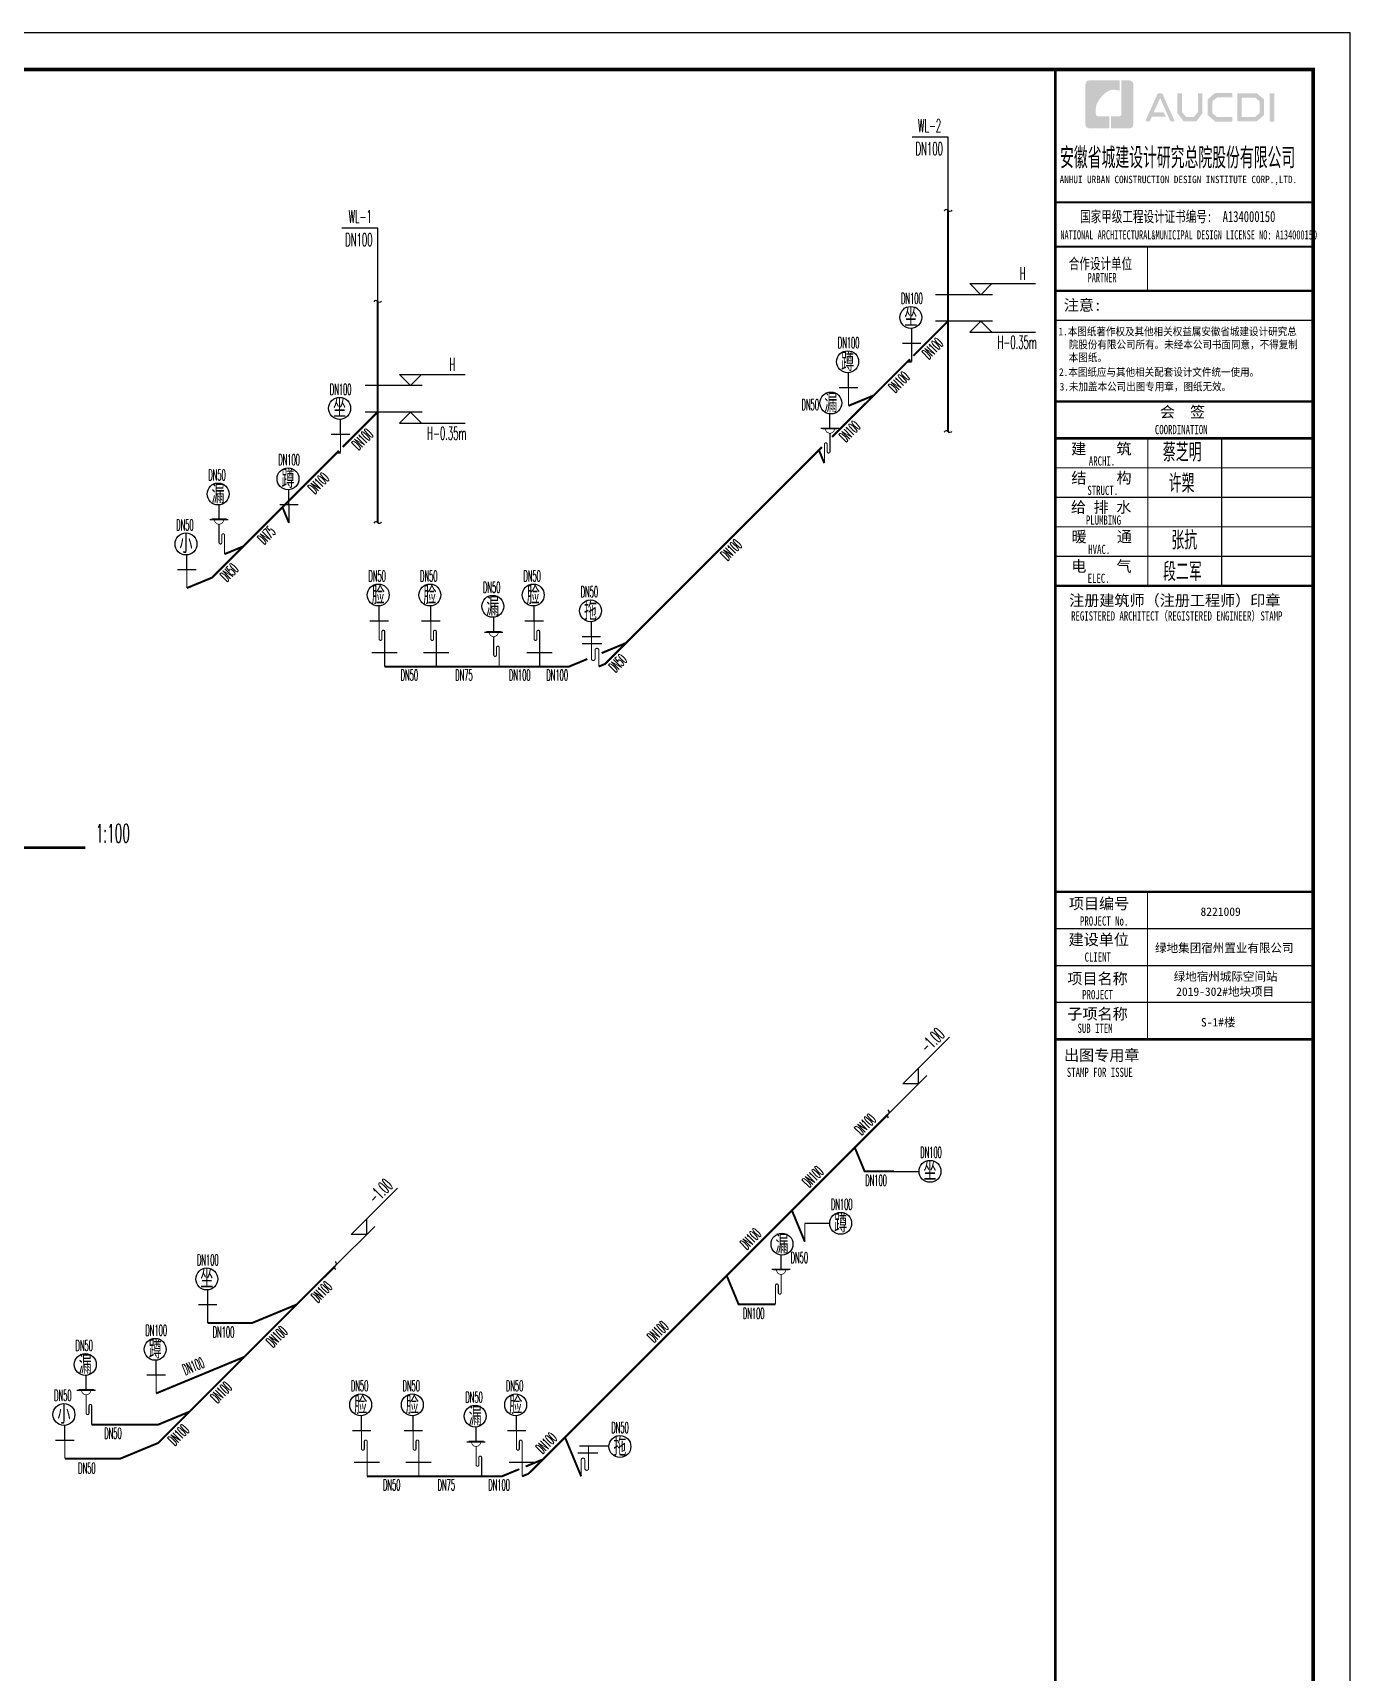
# Model space of a CAD drawing. Extents: x 1031190 to 1725648, y 733081 to 1571294.
# Drawn here: x 1303162 to 1321020, y 763444 to 785677 of the extents above; entities that cross this region are included whole.
import ezdxf
from ezdxf.enums import TextEntityAlignment as Align

# ---------------------------------------------------------------- set-up
doc = ezdxf.new("R2010")
doc.units = 0
doc.header["$LTSCALE"] = 1000
doc.header["$MEASUREMENT"] = 0
for name, color, linetype in [('DIM_SYMB', 3, 'Continuous'), ('DIM_污水', 3, 'Continuous'), ('EQUIP_污水', 7, 'Continuous'), ('PIPE-污水', 2, 'W'), ('S-公用说明', 7, 'Continuous'), ('TWT_ELEV', 3, 'Continuous'), ('TWT_IDEN', 3, 'Continuous'), ('TWT_TEXT', 7, 'Continuous'), ('VPIPE-污水', 2, 'W'), ('图框', 140, 'Continuous'), ('图签文字', 147, 'Continuous')]:
    doc.layers.add(name, color=color, linetype=linetype)
doc.layers.add('图签', color=147, linetype='Continuous', lineweight=18)
doc.styles.add('_TCH_DIM', font='SIMPLEX.shx', dxfattribs={"width": 0.6, "oblique": 10, "bigfont": 'hztxt.shx'})
doc.styles.add('_TWT_SERIAL', font='simplex.shx', dxfattribs={"width": 0.6, "oblique": 10, "height": 3.5, "bigfont": 'aadri.shx'})
doc.styles.add('HT', font='simhei.ttf')
doc.styles.add('HZ', font='TXT', dxfattribs={"bigfont": 'HZTXT'})
doc.styles.get("Standard").update_dxf_attribs({"font": 'gbenor.shx', "bigfont": 'gbcbig.shx'})
doc.styles.add('中西文等高字体', font='HZTXT_E.shx', dxfattribs={"width": 0.7, "height": 4, "bigfont": 'hztxt.shx'})
doc.styles.add('宋体', font='', dxfattribs={"height": 50})
doc.styles.add('建筑图签-1', font='simhei.ttf', dxfattribs={"width": 0.7})
doc.styles.add('建筑图签-2', font='TXT.shx', dxfattribs={"width": 0.5, "bigfont": 'HZTXT.shx'})
doc.styles.get('宋体').set_extended_font_data('SimSun')
doc.linetypes.add('W', pattern='A,3,-0.2,["W",Standard,S=0.25,R=0,X=-0.1,Y=-0.115],-0.2', length=3.4)

# ---------------------------------------------------------------- blocks, each defined once
blk = doc.blocks.new('院标1')
h = blk.add_hatch(color=150)
h.dxf.hatch_style = 1
h.set_gradient(color1=(33, 113, 253), color2=(33, 113, 253), tint=1, name='INVCURVED')
edge = h.paths.add_edge_path()
edge.add_spline(control_points=[(116373, 648379), (116379, 648379), (116382, 648379), (116391, 648379), (116391, 648379), (116391, 648379), (116616, 648379), (116616, 648379), (116616, 648379), (116616, 648379), (116616, 648054), (116616, 648054), (116616, 648054), (116616, 648054), (116108, 648054), (116108, 648054), (116108, 648054), (116028, 648054), (115963, 648111), (115963, 648199), (115963, 648199), (115963, 648199), (115963, 649215), (115963, 649215), (115963, 649215), (115963, 649295), (116018, 649360), (116108, 649360), (116108, 649360), (116108, 649360), (116897, 649360), (116897, 649360), (116897, 649360), (116897, 649360), (116897, 649080), (116897, 649080), (116897, 649080), (116897, 649080), (116566, 649140), (116356, 648859), (116356, 648859), (116245, 648719), (116240, 648545), (116247, 648466), (116247, 648466), (116254, 648386), (116247, 648466), (116247, 648466), (116247, 648466), (116247, 648466), (116258, 648374), (116373, 648379)], knot_values=[0, 0, 0, 0, 0.071429, 0.071429, 0.071429, 0.107143, 0.142857, 0.142857, 0.142857, 0.178571, 0.214286, 0.214286, 0.214286, 0.25, 0.285714, 0.285714, 0.285714, 0.321429, 0.357143, 0.357143, 0.357143, 0.392857, 0.428571, 0.428571, 0.428571, 0.464286, 0.5, 0.5, 0.5, 0.535714, 0.571429, 0.571429, 0.571429, 0.607143, 0.642857, 0.642857, 0.642857, 0.678571, 0.714286, 0.714286, 0.714286, 0.75, 0.785714, 0.785714, 0.785714, 0.821429, 0.857143, 0.857143, 0.857143, 0.928571, 1, 1, 1, 1], degree=3, periodic=0)
h = blk.add_hatch(color=150)
h.dxf.hatch_style = 1
h.set_gradient(color1=(33, 113, 253), color2=(33, 113, 253), tint=1, name='INVCURVED')
edge = h.paths.add_edge_path()
edge.add_spline(control_points=[(117268, 649215), (117268, 649215), (117268, 648199), (117268, 648199), (117268, 648199), (117268, 648114), (117212, 648054), (117123, 648054), (117123, 648054), (117123, 648054), (116663, 648054), (116663, 648054), (116663, 648054), (116663, 648054), (116663, 648379), (116663, 648379), (116663, 648379), (116663, 648379), (116865, 648379), (116865, 648379), (116865, 648379), (116907, 648379), (116941, 648413), (116941, 648455), (116941, 648455), (116941, 648455), (116941, 649360), (116941, 649360), (116941, 649360), (116941, 649360), (117123, 649360), (117123, 649360), (117123, 649360), (117204, 649360), (117268, 649306), (117268, 649215)], knot_values=[0, 0, 0, 0, 0.1, 0.1, 0.1, 0.15, 0.2, 0.2, 0.2, 0.25, 0.3, 0.3, 0.3, 0.35, 0.4, 0.4, 0.4, 0.45, 0.5, 0.5, 0.5, 0.55, 0.6, 0.6, 0.6, 0.65, 0.7, 0.7, 0.7, 0.75, 0.8, 0.8, 0.8, 0.9, 1, 1, 1, 1], degree=3, periodic=0)
blk = doc.blocks.new('tq123')
at = {"layer": '图框'}
h = blk.add_hatch(color=256, dxfattribs=at)
h.paths.add_polyline_path([(-1187, 56758), (-1061, 56758), (-1061, 55988), (-1187, 55988)])
h.paths.add_polyline_path([(-1939, 56642), (-1939, 56116), (-1579, 56116), (-1455, 56223), (-1455, 56541), (-1575, 56642)], flags=16)
h.paths.add_polyline_path([(-2057, 56760), (-2057, 55998), (-1535, 55998), (-1337, 56168), (-1337, 56596), (-1532, 56760)])
h.paths.add_polyline_path([(-2200, 56764), (-2200, 56648), (-2607, 56648), (-2740, 56537), (-2740, 56218), (-2607, 56115), (-2198, 56115), (-2198, 55993), (-2662, 55993), (-2864, 56168), (-2864, 56596), (-2666, 56764)])
h.paths.add_polyline_path([(-3683, 56762), (-3563, 56762), (-3563, 56251), (-3449, 56120), (-3238, 56120), (-3124, 56251), (-3124, 56762), (-3010, 56762), (-3010, 56214), (-3174, 55997), (-3512, 55997), (-3683, 56216)])
h.paths.add_polyline_path([(-4215, 56760), (-4098, 56760), (-3756, 55996), (-3872, 55996), (-4153, 56630), (-4328, 56242), (-4057, 56242), (-3996, 56127), (-4377, 56127), (-4436, 55994), (-4559, 55994)])
for p, q in [((-6995, 53800), (5, 53800)), ((-6995, 53800), (5, 53800)), ((-6995, 52600), (5, 52600))]:
    blk.add_line(p, q, dxfattribs=at)
for points, const_width in [([(-6995, 0), (-6995, 57400)], 70), ([(-6995, 53800), (5, 53800)], 60), ([(-6995, 52600), (5, 52600)], 60), ([(-6995, 52600), (5, 52600)], 60), ([(-4495, 52600), (-4495, 51400)], 35), ([(-6995, 51400), (5, 51400)], 60), ([(-6995, 51400), (5, 51400)], 60), ([(-6995, 50599), (5, 50599)], 35), ([(-6987, 48400), (13, 48400)], 60), ([(-6987, 47400), (13, 47400)], 70), ([(-6987, 47400), (13, 47400)], 70), ([(-4487, 47400), (-4487, 43400)], 35), ([(-2487, 47400), (-2487, 43400)], 35), ([(-6987, 46600), (13, 46600)], 35), ([(-6987, 45800), (13, 45800)], 35), ([(-6987, 45000), (13, 45000)], 35), ([(-6987, 44200), (13, 44200)], 35), ([(-6987, 43400), (13, 43400)], 70), ([(-6995, 35100), (5, 35100)], 70), ([(-6995, 35100), (5, 35100)], 70), ([(-4495, 31100), (-4495, 35100)], 35), ([(-6995, 34100), (5, 34100)], 35), ([(-6995, 33100), (5, 33100)], 35), ([(-6995, 32100), (5, 32100)], 35), ([(5, 31100), (-6995, 31100)], 70)]:
    blk.add_lwpolyline(points, dxfattribs=dict(at, const_width=const_width))
blk.add_blockref('院标1', (-122144, -592249))
for s, height, style, width, p in [('ANHUI URBAN CONSTRUCTION DESIGN INSTITUTE CORP.,LTD.', 200, '建筑图签-1', 0.91, (-6877, 54322)), ('NATIONAL ARCHITECTURAL&MUNICIPAL DESIGN LICENSE NO: A134000150', 250, '建筑图签-1', 0.6, (-6858, 52795)), ('PARTNER', 250, '建筑图签-1', 0.6, (-6120, 51634)), ('1.本图纸著作权及其他相关权益属安徽省城建设计研究总', 210, 'HT', 0.88, (-6909, 50193)), ('院股份有限公司所有。未经本公司书面同意，不得复制', 210, 'HT', 0.88, (-6630, 49839)), ('本图纸。', 210, 'HT', 0.88, (-6630, 49489)), (' 2.本图纸应与其他相关配套设计文件统一使用。 ', 210, 'HT', 0.88, (-7020, 49092)), ('3.未加盖本公司出图专用章，图纸无效。', 210, 'HT', 0.88, (-6877, 48698)), ('COORDINATION', 250, '建筑图签-1', 0.7, (-4295, 47513)), ('ARCHI.', 250, '建筑图签-1', 0.7, (-6086, 46662)), ('STRUCT.', 250, '建筑图签-1', 0.7, (-6125, 45865)), ('PLUMBING', 250, '建筑图签-1', 0.7, (-6166, 45058)), ('HVAC.', 250, '建筑图签-1', 0.7, (-6101, 44265)), ('ELEC.', 250, '建筑图签-1', 0.7, (-6117, 43480)), ('REGISTERED ARCHITECT（REGISTERED ENGINEER）STAMP', 250, '建筑图签-1', 0.7, (-6566, 42459)), ('PROJECT No.', 250, '建筑图签-1', 0.7, (-6325, 34185, -1799)), ('CLIENT', 250, '建筑图签-1', 0.7, (-6201, 33206)), ('PROJECT', 250, '建筑图签-1', 0.7, (-6266, 32187)), ('SUB ITEM', 250, '建筑图签-1', 0.7, (-6393, 31276)), ('STAMP FOR ISSUE', 250, '建筑图签-1', 0.7, (-6682, 30081))]:
    blk.add_text(s, height=height, dxfattribs=dict(at, style=style, width=width)).set_placement(p)
at = {"layer": '图签', "color": 2, "style": '宋体'}
for s, height, p in [('8221009', 229.3, (-3058, 34448)), ('绿地集团宿州置业有限公司', 229.34, (-4290, 33462)), ('绿地宿州城际空间站', 229.3, (-3785, 32688)), ('2019-302#地块项目', 229.34, (-3718, 32279)), ('S-1#楼', 229.3, (-3046, 31448))]:
    blk.add_text(s, height=height, dxfattribs=at).set_placement(p)
at = {"layer": '图签文字', "color": 7, "style": '建筑图签-1'}
for s, height, width, p in [('安徽省城建设计研究总院股份有限公司', 500, 0.55, (-6867, 54777)), ('国家甲级工程设计证书编号:  A134000150', 300, 0.7, (-6323, 53267)), ('合作设计单位', 300, 0.7, (-6630, 51990))]:
    blk.add_text(s, height=height, dxfattribs=dict(at, width=width)).set_placement(p)
for s, p in [('注意:', (-6764, 50863)), ('会  签', (-4160, 47968)), ('建    筑', (-6565, 46967)), ('结    构', (-6561, 46179)), ('给 排 水', (-6570, 45385)), ('暖    通', (-6552, 44582)), ('电    气', (-6562, 43782)), ('注册建筑师（注册工程师）印章', (-6620, 42854)), ('项目编号', (-6627, 34632)), ('建设单位', (-6635, 33655)), ('项目名称', (-6668, 32597)), ('子项名称', (-6668, 31640)), ('出图专用章', (-6759, 30518))]:
    blk.add_text(s, height=300, dxfattribs=at).set_placement(p)
at = {"layer": '图签文字', "color": 1, "style": '建筑图签-2', "width": 0.7}
for s, p in [('蔡芝明', (-4080, 46771)), ('许槊', (-3921, 45928)), ('张抗', (-3849, 44387)), ('段二军', (-4074, 43532))]:
    blk.add_text(s, height=500, dxfattribs=at).set_placement(p)
blk = doc.blocks.new('$TwtSys$00000132')
at = {"elevation": 0}
blk.add_lwpolyline([(7, -101, -0.575183), (0, 0, 0.604745), (-11, 101, 16.924828)], format="xyb", dxfattribs=at)
blk = doc.blocks.new('$ATTACHMENT$00000196')
blk.add_line((53, 944), (-347, 944))
for points, const_width in [([(-25, 944, -1.067664), (-275, 944)], 20), ([(0, 0), (0, 512, 1), (-75, 512), (-75, 312, -1), (-150, 312), (-150, 810)], 30)]:
    blk.add_lwpolyline(points, format="xyb", dxfattribs=dict(const_width=const_width))
at = {"style": 'HZ', "flags": 1}
for tag in ['WHAT', 'SPEC', 'UNIT']:
    blk.add_attdef(tag, (-150, 810), '', height=0.001, dxfattribs=at)
blk = doc.blocks.new('$ATTACHMENT$00000064')
at = {"const_width": 30}
blk.add_lwpolyline([(283, 283), (283, 283), (283, 783)], dxfattribs=at)
blk = doc.blocks.new('$ATTACHMENT$00000328')
blk.add_line((-352, 384), (340, 384))
at = {"const_width": 30}
blk.add_lwpolyline([(0, 0), (0, 946, 1), (-75, 946), (-75, 746, -1), (-150, 746), (-150, 1244)], format="xyb", dxfattribs=at)
blk = doc.blocks.new('$ATTACHMENT$00000330')
blk.add_line((-454, 626), (87, 626))
at = {"const_width": 30}
blk.add_lwpolyline([(0, 0), (0, 456, 0.75), (-100, 456), (-100, 202, -0.75), (-200, 202), (-200, 816)], format="xyb", dxfattribs=at)

msp = doc.modelspace()

# ---------------------------------------------------------------- hatches: boundary and pattern name
at = {"layer": 'PIPE-污水'}
for points in [[(1305591.6, 778288.3), (1305596.9, 778275.6), (1305599.4, 778276.7)], [(1305591.6, 778288.3), (1305601.3, 778278.6), (1305599.4, 778276.7)], [(1310432.8, 777082.4), (1310438, 777069.7), (1310435.5, 777068.7)], [(1310432.8, 777082.4), (1310432.8, 777068.7), (1310435.5, 777068.7)], [(1310919, 777117.8), (1310928.8, 777108.1), (1310926.8, 777106.1)], [(1310919, 777117.8), (1310924.3, 777105.1), (1310926.8, 777106.1)], [(1314437.5, 770236.7), (1314424.8, 770231.4), (1314428.3, 770222.9)], [(1314437.5, 770236.7), (1314437.5, 770222.9), (1314428.3, 770222.9)], [(1312728.9, 768433.5), (1312716.2, 768428.3), (1312719.7, 768419.8)], [(1312728.9, 768433.5), (1312728.9, 768419.8), (1312719.7, 768419.8)], [(1306132.3, 768179.4), (1306137.6, 768166.7), (1306135.1, 768165.7)], [(1306132.3, 768179.4), (1306132.3, 768165.7), (1306135.1, 768165.7)], [(1304859, 766800.6), (1304864.2, 766787.8), (1304861.7, 766786.8)], [(1304859, 766800.6), (1304859, 766786.8), (1304861.7, 766786.8)], [(1304861.6, 766553.2), (1304866.9, 766540.5), (1304869.4, 766541.6)], [(1304861.6, 766553.2), (1304871.4, 766543.5), (1304869.4, 766541.6)], [(1304349.5, 766341.1), (1304354.8, 766328.4), (1304352.2, 766327.3)], [(1304349.5, 766341.1), (1304349.5, 766327.3), (1304352.2, 766327.3)], [(1309519.5, 766100.1), (1309524.8, 766087.4), (1309522.2, 766086.3)], [(1309519.5, 766100.1), (1309519.5, 766086.3), (1309522.2, 766086.3)], [(1309881.4, 766136.1), (1309891.1, 766126.4), (1309889.2, 766124.4)], [(1309881.4, 766136.1), (1309886.7, 766123.4), (1309889.2, 766124.4)]]:
    msp.add_hatch(color=256, dxfattribs=at).paths.add_polyline_path(points)

# ---------------------------------------------------------------- linework, layer by layer
at = {"layer": 'DIM_SYMB', "const_width": 35}
msp.add_lwpolyline([(1300662.2, 774626), (1303874.7, 774626)], dxfattribs=at)
at = {"layer": 'DIM_污水'}
for p, q in [((1315568.3, 784261.3), (1315080.6, 784261.3)), ((1315568.3, 783267), (1315568.3, 784261.3)), ((1307836.5, 783027.5), (1307348.9, 783027.5)), ((1307836.5, 782033.2), (1307836.5, 783027.5))]:
    msp.add_line(p, q, dxfattribs=at)
at = {"layer": 'PIPE-污水', "ltscale": 0.5, "const_width": 27.5}
for points in [[(1315568.3, 781767), (1315097.9, 781296.7)], [(1315052.7, 781251.4), (1315020.3, 781219)], [(1315020.3, 781219), (1314560.6, 780759.4)], [(1315075.8, 781219), (1315020.3, 781219)], [(1314560.6, 780759.4), (1313996.2, 780195)], [(1314219.2, 780618), (1314560.6, 780759.4)], [(1307836.5, 780533.2), (1307364, 780060.8)], [(1307288.5, 779985.2), (1306546, 779242.8)], [(1307311.7, 780008.4), (1307288.5, 779985.2)], [(1307333, 779985.2), (1307288.5, 779985.2)], [(1313818.2, 780016.9), (1311202.5, 777401.3)], [(1313858.8, 780057.6), (1313818.2, 780016.9)], [(1313891.4, 779840.2), (1313818.2, 780016.9)], [(1306546, 779242.8), (1306015.7, 778712.4)], [(1306633.9, 779030.6), (1306546, 779242.8)], [(1306015.7, 778712.4), (1305591.6, 778288.3)], [(1305759.6, 778606.4), (1305761, 778606.9)], [(1305761, 778606.9), (1306015.7, 778712.4)], [(1305250.2, 778146.9), (1305591.6, 778288.3)], [(1310872.2, 777264.5), (1311202.5, 777401.3)], [(1311202.5, 777401.3), (1310919, 777117.8)], [(1307931.8, 777082.4), (1308631.8, 777082.4)], [(1308631.8, 777082.4), (1310032.8, 777082.4)], [(1310032.8, 777082.4), (1310432.8, 777082.4)], [(1310432.8, 777082.4), (1310679, 777184.4)], [(1310833.7, 777082.4), (1310919, 777117.8)], [(1314752.4, 771007.1), (1314304.1, 770558.8)], [(1314304.1, 770558.8), (1313451.7, 769706.3)], [(1314437.5, 770236.7), (1314304.1, 770558.8)], [(1314837.5, 770236.7), (1314437.5, 770236.7)], [(1313451.7, 769706.3), (1312567.8, 768822.5)], [(1313627.4, 769282.1), (1313451.7, 769706.3)], [(1307258.2, 768949.8), (1306739.2, 768430.8)], [(1312567.8, 768822.5), (1310375.7, 766630.4)], [(1312728.9, 768433.5), (1312567.8, 768822.5)], [(1306739.2, 768430.8), (1306028.2, 767719.8)], [(1306132.3, 768179.4), (1306739.2, 768430.8)], [(1313228.9, 768433.5), (1312728.9, 768433.5)], [(1305532.3, 768179.4), (1306132.3, 768179.4)], [(1304833.2, 767224.8), (1306028.2, 767719.8)], [(1306028.2, 767719.8), (1305285.7, 766977.3)], [(1303959, 766800.6), (1304859, 766800.6)], [(1304859, 766800.6), (1305285.7, 766977.3)], [(1305285.7, 766977.3), (1304861.6, 766553.2)], [(1310375.7, 766630.4), (1310075.9, 766330.5)], [(1310595.4, 766100.1), (1310375.7, 766630.4)], [(1304349.5, 766341.1), (1304861.6, 766553.2)], [(1303595.9, 766341.1), (1304349.5, 766341.1)], [(1309519.5, 766100.1), (1309757.6, 766198.7)], [(1309794.5, 766100.1), (1309881.4, 766136.1)], [(1309842.7, 766233.9), (1310075.9, 766330.5)], [(1310075.9, 766330.5), (1309881.4, 766136.1)], [(1307693.5, 766100.1), (1308393.5, 766100.1)], [(1308393.5, 766100.1), (1309519.5, 766100.1)]]:
    msp.add_lwpolyline(points, dxfattribs=at)
at = {"layer": 'S-公用说明'}
for centre in [(1315063.3, 781817, 0.2), (1314206.8, 781216, 0.2), (1307320.6, 780583.2, 0.2), (1313980.1, 780656.4, 0.2), (1306621.5, 779628.6, 0.2), (1305673.5, 779422.6, 0.2), (1305237.8, 778744.9, 0.2), (1307844.4, 778052.3, 0.2), (1308544.4, 778052.3, 0.2), (1309945.4, 778052.3, 0.2), (1309396.7, 777898.7, 0.2), (1310721.3, 777838.5, 0.2), (1315323.3, 770236.7, 0.2), (1314113.2, 769532.1, 0.2), (1313317.6, 769249.8, 0.2), (1305519.9, 768777.4, 0.2), (1304820.8, 767822.8, 0.2), (1303872.9, 767616.8, 0.2), (1303583.5, 766939.1, 0.2), (1307606.1, 767069.9, 0.2), (1308306.1, 767069.9, 0.2), (1309158.4, 766916.3, 0.2), (1309707.1, 767069.9, 0.2), (1311120.4, 766504.2, 0.2)]:
    msp.add_circle(centre, 148.5, dxfattribs=at)
at = {"layer": 'TWT_ELEV'}
for p, q in [((1316013.5, 782125.4), (1315863.5, 782275.4)), ((1315863.5, 782275.4), (1316755.7, 782275.4)), ((1316013.5, 782125.4), (1316163.5, 782275.4)), ((1316171, 782125.4), (1315398.8, 782125.4)), ((1316171, 781767), (1315398.8, 781767)), ((1316013.5, 781767), (1315863.5, 781617)), ((1316013.5, 781767), (1316163.5, 781617)), ((1315863.5, 781617), (1316755.7, 781617)), ((1308281.8, 780891.6), (1308131.8, 781041.6)), ((1308131.8, 781041.6), (1309023.9, 781041.6)), ((1308281.8, 780891.6), (1308431.8, 781041.6)), ((1308439.3, 780891.6), (1307667, 780891.6)), ((1308439.3, 780533.2), (1307667, 780533.2)), ((1308281.8, 780533.2), (1308131.8, 780383.2)), ((1308131.8, 780383.2), (1309023.9, 780383.2)), ((1308281.8, 780533.2), (1308431.8, 780383.2)), ((1314956.9, 771423.7), (1315587.8, 772054.6)), ((1315280.4, 771535.1), (1314734.4, 770989)), ((1315169.1, 771423.7), (1315169.1, 771635.9)), ((1315169.1, 771423.7), (1314956.9, 771423.7)), ((1307475.5, 769379.2), (1308106.3, 770010)), ((1307799, 769490.6), (1307252.9, 768944.5)), ((1307687.6, 769379.2), (1307687.6, 769591.3)), ((1307687.6, 769379.2), (1307475.5, 769379.2))]:
    msp.add_line(p, q, dxfattribs=at)
at = {"layer": 'TWT_IDEN'}
for p, q in [((1315075.8, 781469, 0.2), (1315075.8, 781669, 0.2)), ((1314950.8, 781469, 0.2), (1315200.8, 781469, 0.2)), ((1314219.2, 780868, 0.2), (1314219.2, 781068, 0.2)), ((1314094.2, 780868, 0.2), (1314344.2, 780868, 0.2)), ((1307333, 780235.2, 0.2), (1307333, 780435.2, 0.2)), ((1313967.7, 780308.4, 0.2), (1313967.7, 780508.4, 0.2)), ((1307208, 780235.2, 0.2), (1307458, 780235.2, 0.2)), ((1314092.7, 780308.4, 0.2), (1313842.7, 780308.4, 0.2)), ((1306633.9, 779280.6, 0.2), (1306633.9, 779480.6, 0.2)), ((1305686, 779074.6, 0.2), (1305686, 779274.6, 0.2)), ((1306508.9, 779280.6, 0.2), (1306758.9, 779280.6, 0.2)), ((1305561, 779074.6, 0.2), (1305811, 779074.6, 0.2)), ((1305250.2, 778396.9, 0.2), (1305250.2, 778596.9, 0.2)), ((1305125.2, 778396.9, 0.2), (1305375.2, 778396.9, 0.2)), ((1307731.8, 777704.3, 0.2), (1307981.8, 777704.3, 0.2)), ((1307856.8, 777704.3, 0.2), (1307856.8, 777904.3, 0.2)), ((1308431.8, 777704.3, 0.2), (1308681.8, 777704.3, 0.2)), ((1308556.8, 777704.3, 0.2), (1308556.8, 777904.3, 0.2)), ((1309409.1, 777550.7, 0.2), (1309409.1, 777750.7, 0.2)), ((1309832.8, 777704.3, 0.2), (1310082.8, 777704.3, 0.2)), ((1309957.8, 777704.3, 0.2), (1309957.8, 777904.3, 0.2)), ((1309284.1, 777550.7, 0.2), (1309534.1, 777550.7, 0.2)), ((1310608.7, 777490.5, 0.2), (1310858.7, 777490.5, 0.2)), ((1310733.7, 777490.5, 0.2), (1310733.7, 777690.5, 0.2)), ((1314837.5, 770236.7, 0.2), (1315174.8, 770236.7, 0.2)), ((1313627.4, 769532.1, 0.2), (1313964.7, 769532.1, 0.2)), ((1313305.2, 768901.8, 0.2), (1313305.2, 769101.8, 0.2)), ((1313428.8, 768905.9), (1313178.8, 768905.9)), ((1305532.3, 768429.4, 0.2), (1305532.3, 768629.4, 0.2)), ((1305407.3, 768429.4, 0.2), (1305657.3, 768429.4, 0.2)), ((1304708.2, 767474.8, 0.2), (1304958.2, 767474.8, 0.2)), ((1304833.2, 767474.8, 0.2), (1304833.2, 767674.8, 0.2)), ((1303760.3, 767268.8, 0.2), (1304010.3, 767268.8, 0.2)), ((1303885.3, 767268.8, 0.2), (1303885.3, 767468.8, 0.2)), ((1307618.5, 766722, 0.2), (1307618.5, 766922, 0.2)), ((1308318.5, 766722, 0.2), (1308318.5, 766922, 0.2)), ((1309719.5, 766722, 0.2), (1309719.5, 766922, 0.2)), ((1303470.9, 766591.1, 0.2), (1303720.9, 766591.1, 0.2)), ((1303595.9, 766591.1, 0.2), (1303595.9, 766791.1, 0.2)), ((1307493.5, 766722, 0.2), (1307743.5, 766722, 0.2)), ((1308193.5, 766722, 0.2), (1308443.5, 766722, 0.2)), ((1309170.8, 766568.3, 0.2), (1309170.8, 766768.3, 0.2)), ((1309594.5, 766722, 0.2), (1309844.5, 766722, 0.2)), ((1309045.8, 766568.3, 0.2), (1309295.8, 766568.3, 0.2)), ((1310971.9, 766507.9, 0.2), (1310570.4, 766508.2, 0.2))]:
    msp.add_line(p, q, dxfattribs=at)
at = {"layer": 'VPIPE-污水', "ltscale": 0.5, "const_width": 27.5}
for points in [[(1315568.3, 781767), (1315568.3, 783267)], [(1307836.5, 780533.2), (1307836.5, 782033.2)], [(1315568.3, 780267), (1315568.3, 781767)], [(1307836.5, 779033.2), (1307836.5, 780533.2)]]:
    msp.add_lwpolyline(points, dxfattribs=at)
at = {"layer": '图框'}
msp.add_lwpolyline([(1278969.8, 755976.9), (1321019.8, 755976.9), (1321019.8, 785676.9), (1278969.8, 785676.9)], close=True, dxfattribs=at)
at = {"layer": '图框', "const_width": 50}
msp.add_lwpolyline([(1280219.8, 756476.9), (1320519.8, 756476.9), (1320519.8, 785176.9), (1280219.8, 785176.9)], close=True, dxfattribs=at)

# ---------------------------------------------------------------- block references
at = {"xscale": 0.5, "yscale": 0.5, "zscale": 0.5}
msp.add_blockref('tq123', (1320519.8, 756476.9), dxfattribs=at)
at = {"layer": 'EQUIP_污水', "xscale": 0.5, "zscale": 0.5}
for name, p, yscale, rotation in [('$TwtSys$00000132', (1315568.3, 783267), 0.5, 90), ('$TwtSys$00000132', (1307836.5, 782033.2), 0.5, 90), ('$ATTACHMENT$00000196', (1313892.7, 779840.7), -0.5, 180), ('$TwtSys$00000132', (1315568.3, 780267), 0.5, 90), ('$TwtSys$00000132', (1307836.5, 779033.2), 0.5, 90), ('$ATTACHMENT$00000196', (1313230.2, 768434.1), -0.5, 180), ('$ATTACHMENT$00000330', (1310595.4, 766100.1), -0.5, 180)]:
    msp.add_blockref(name, p, dxfattribs=dict(at, yscale=yscale, rotation=rotation))
at = {"layer": 'EQUIP_污水', "xscale": 0.5, "yscale": 0.5, "zscale": 0.5}
for name, p in [('$ATTACHMENT$00000064', (1314934.3, 781077.6)), ('$ATTACHMENT$00000064', (1314077.8, 780476.6)), ('$ATTACHMENT$00000064', (1307191.6, 779843.8)), ('$ATTACHMENT$00000064', (1306492.5, 778889.2)), ('$ATTACHMENT$00000196', (1305761, 778606.9)), ('$ATTACHMENT$00000064', (1305108.8, 778005.5)), ('$ATTACHMENT$00000328', (1307931.8, 777082.4)), ('$ATTACHMENT$00000328', (1308631.8, 777082.4)), ('$ATTACHMENT$00000328', (1310032.8, 777082.4)), ('$ATTACHMENT$00000196', (1309484.1, 777083)), ('$ATTACHMENT$00000330', (1310833.7, 777082.4)), ('$TwtSys$00000132', (1314759.8, 771014.5)), ('$ATTACHMENT$00000064', (1313486, 769140.6)), ('$TwtSys$00000132', (1307265.6, 768957.2)), ('$ATTACHMENT$00000064', (1305390.9, 768038)), ('$ATTACHMENT$00000064', (1304691.8, 767083.4)), ('$ATTACHMENT$00000196', (1303960.3, 766801.1)), ('$ATTACHMENT$00000064', (1303454.5, 766199.7)), ('$ATTACHMENT$00000328', (1307693.5, 766100.1)), ('$ATTACHMENT$00000328', (1308393.5, 766100.1)), ('$ATTACHMENT$00000328', (1309794.5, 766100.1)), ('$ATTACHMENT$00000196', (1309245.8, 766100.6))]:
    msp.add_blockref(name, p, dxfattribs=at)

# ---------------------------------------------------------------- texts
at = {"layer": 'DIM_SYMB', "color": 7, "style": '_TWT_SERIAL', "width": 0.48}
msp.add_text('1:100', height=250, dxfattribs=at).set_placement((1304014.7, 774696))
at = {"layer": 'DIM_污水', "color": 7, "style": '_TWT_SERIAL', "width": 0.48}
for s, p in [('WL-2', (1315162, 784331.3)), ('DN100', (1315128, 784016.3)), ('WL-1', (1307443.3, 783097.5)), ('DN100', (1307396.2, 782782.5))]:
    msp.add_text(s, height=175, dxfattribs=at).set_placement(p)
at = {"layer": 'S-公用说明', "style": '中西文等高字体', "width": 0.7}
for s, p in [('坐', (1315063.3, 781817, 0.2)), ('蹲', (1314206.8, 781216, 0.2)), ('坐', (1307320.6, 780583.2, 0.2)), ('漏', (1313980.1, 780656.4, 0.2)), ('蹲', (1306621.5, 779628.6, 0.2)), ('漏', (1305673.5, 779422.6, 0.2)), ('小', (1305237.8, 778744.9, 0.2)), ('脸', (1307844.4, 778052.3, 0.2)), ('脸', (1308544.4, 778052.3, 0.2)), ('脸', (1309945.4, 778052.3, 0.2)), ('漏', (1309396.7, 777898.7, 0.2)), ('拖', (1310721.3, 777838.5, 0.2)), ('坐', (1315323.3, 770236.7, 0.2)), ('蹲', (1314113.2, 769532.1, 0.2)), ('漏', (1313317.6, 769249.8, 0.2)), ('坐', (1305519.9, 768777.4, 0.2)), ('蹲', (1304820.8, 767822.8, 0.2)), ('漏', (1303872.9, 767616.8, 0.2)), ('小', (1303583.5, 766939.1, 0.2)), ('脸', (1307606.1, 767069.9, 0.2)), ('脸', (1308306.1, 767069.9, 0.2)), ('漏', (1309158.4, 766916.3, 0.2)), ('脸', (1309707.1, 767069.9, 0.2)), ('拖', (1311120.4, 766504.2, 0.2))]:
    msp.add_text(s, height=250, dxfattribs=at).set_placement(p, align=Align.MIDDLE_CENTER)
at = {"layer": 'TWT_ELEV', "color": 7, "style": '_TWT_SERIAL', "width": 0.48}
for s, p in [('H', (1316539.8, 782325.4)), ('H-0.35m', (1316239.6, 781392)), ('H', (1308808.1, 781091.6)), ('H-0.35m', (1308507.9, 780158.2))]:
    msp.add_text(s, height=175, dxfattribs=at).set_placement(p)
for p in [(1315291.5, 771829.1), (1307810.1, 769784.6)]:
    msp.add_text('-1.00', height=175, rotation=45, dxfattribs=at).set_placement(p)
at = {"layer": 'TWT_TEXT', "style": '_TCH_DIM', "width": 0.423529}
for s, p in [('DN100', (1314930.5, 782000.6)), ('DN100', (1314074, 781399.6)), ('DN100', (1307187.8, 780766.8)), ('DN50', (1313582.4, 780558.7)), ('DN100', (1306488.7, 779812.2)), ('DN50', (1305540.7, 779606.2)), ('DN50', (1305105, 778928.5)), ('DN50', (1307711.5, 778235.9)), ('DN50', (1308411.5, 778235.9)), ('DN50', (1309812.5, 778235.9)), ('DN50', (1309263.8, 778082.3)), ('DN50', (1310588.4, 778022.1)), ('DN50', (1308147.6, 776891.8)), ('DN75', (1308887.4, 776891.8)), ('DN100', (1309615.9, 776891.8)), ('DN100', (1310123.6, 776891.8)), ('DN100', (1315190.5, 770420.3)), ('DN100', (1314446.1, 770040.8)), ('DN100', (1313980.4, 769715.7)), ('DN100', (1305387.1, 768961)), ('DN50', (1313433.8, 768993.6)), ('DN100', (1312786.9, 768235.7)), ('DN100', (1304688, 768006.4)), ('DN50', (1303740, 767800.4)), ('DN100', (1305599.9, 767982.1, -0.2)), ('DN50', (1303450.7, 767122.7)), ('DN50', (1307473.3, 767253.6)), ('DN50', (1308173.3, 767253.6)), ('DN50', (1309574.3, 767253.6, 0)), ('DN50', (1309025.6, 767099.9)), ('DN50', (1311004, 766687.8)), ('DN50', (1304129.9, 766610.5, -0.2)), ('DN50', (1303776.2, 766136.8, -0.2)), ('DN50', (1307909.3, 765909.5, 0)), ('DN75', (1308649.1, 765909.5, 0)), ('DN100', (1309336, 765909.5, 0))]:
    msp.add_text(s, height=148.75, dxfattribs=at).set_placement(p)
for s, rotation, p in [('DN100', 45, (1315309.1, 781239.9)), ('DN100', 45, (1314853.6, 780784.5)), ('DN100', 45, (1314184.6, 780115.5)), ('DN100', 45, (1307579.3, 780008.8)), ('DN100', 45, (1306984.4, 779413.9)), ('DN75', 45, (1306298.5, 778728)), ('DN100', 45, (1312578.2, 778509)), ('DN50', 45, (1305793.2, 778222.7)), ('DN50', 45, (1311061.5, 776992.3)), ('DN100', 45, (1314395, 770719.4)), ('DN100', 45, (1313684.5, 770008.9)), ('DN100', 45, (1312841.4, 769165.8)), ('DN100', 45, (1307025.6, 768446.6)), ('DN100', 45, (1311582.8, 767907.2)), ('DN100', 45, (1306418.5, 767839.5)), ('DN100', 22.5, (1305230.6, 767470.2)), ('DN100', 45, (1305663.6, 767084.6)), ('DN100', 45, (1305086.3, 766507.3)), ('DN100', 45, (1310072.4, 766396.8))]:
    msp.add_text(s, height=148.75, rotation=rotation, dxfattribs=at).set_placement(p)

doc.saveas('drawing.dxf')
